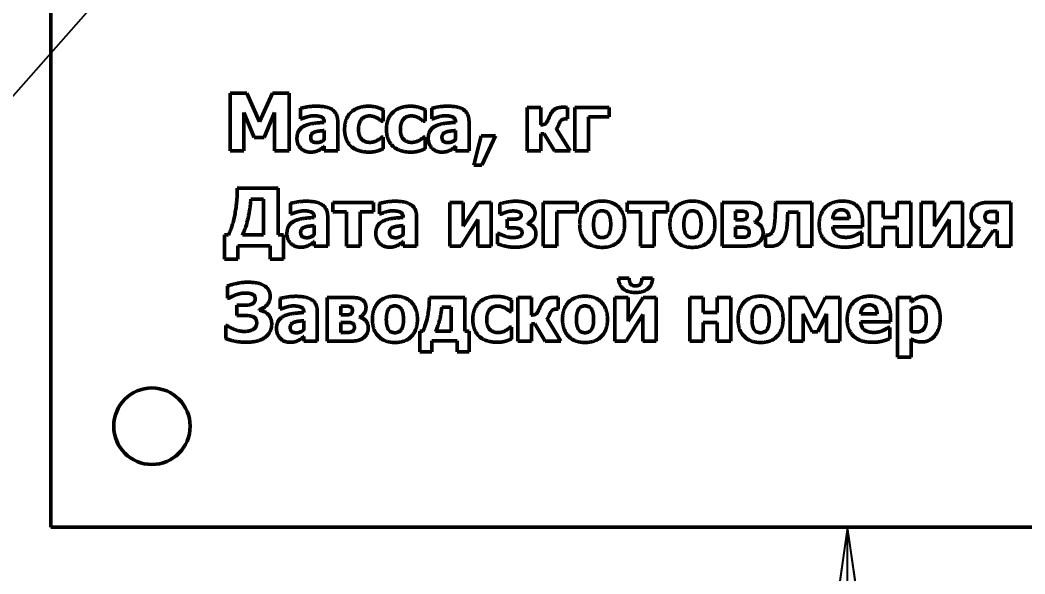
# Model space of a CAD drawing. Header units: millimetres. Extents: x 0 to 25230, y 0 to 17820.
# Drawn here: x 6641.9 to 6711.5, y 12849.2 to 12887.6 of the extents above; entities that cross this region are included whole.
import ezdxf

# ---------------------------------------------------------------- set-up
doc = ezdxf.new("R2010")
doc.units = ezdxf.units.MM
doc.header["$LTSCALE"] = 30
for name, color, linetype, lineweight in [('Видимый контур (ГОСТ)', 7, 'Continuous', 50), ('Граница выносного элемента (ГОСТ)', 7, 'Continuous', 25), ('Обозначение (ГОСТ)', 7, 'Continuous', 25), ('Размер (ГОСТ)', 7, 'Continuous', 25)]:
    doc.layers.add(name, color=color, linetype=linetype, lineweight=lineweight)
doc.styles.add('Обычный текст (ГОСТ)', font='GOST Common Italic.ttf')
doc.dimstyles.new('Обычный (ГОСТ)', dxfattribs={"dimscale": 30, "dimtxt": 3.5, "dimasz": 3.5, "dimexe": 1, "dimexo": 0, "dimgap": 0.5, "dimtad": 1, "dimrnd": 1e-08, "dimtxsty": 'Обычный текст (ГОСТ)', "dimblk": 'Filled-1', "dimcen": 0.09, "dimdle": 15, "dimclrd": 256, "dimclre": 256, "dimclrt": 256, "dimazin": 2, "dimtfac": 0.714286, "dimtdec": 3, "dimtmove": 0, "dimatfit": 3, "dimfxl": 1, "dimtolj": 1, "dimlwd": 25, "dimlwe": 25, "dimarcsym": 0})

# ---------------------------------------------------------------- blocks, each defined once
blk = doc.blocks.new('Filled-1')
at = {"color": 0}
for p, q in [((0, 0), (-1, 0.14286)), ((-1, 0.14286), (-1, -0.14286)), ((-1, 0), (0, 0)), ((-1, -0.14286), (0, 0))]:
    blk.add_line(p, q, dxfattribs=at)
at = {"color": 0, "flags": 128}
blk.add_lwpolyline([(-1, -0.14286), (0, 0), (-1, 0.14286), (-1, -0.14286)], dxfattribs=at)
at = {"color": 0}
blk.add_solid([(-1, -0.14286), (0, 0), (-1, 0.14286), (-1, -0.14286)], dxfattribs=at)
blk = doc.blocks.new('*D139')
at = {"layer": 'Defpoints', "color": 0, "linetype": 'Continuous', "transparency": 16777216}
for p in [(6769.018, 12852.436), (6699.211, 11252.436), (7553.018, 11252.436)]:
    blk.add_point(p, dxfattribs=at)
at = {"layer": 'Размер (ГОСТ)', "linetype": 'Continuous', "lineweight": 25, "transparency": 16777216}
for p, q in [((6699.211, 12747.436), (6699.211, 11357.436)), ((7553.018, 11252.436), (6669.211, 11252.436))]:
    blk.add_line(p, q, dxfattribs=at)
at = {"layer": 'Размер (ГОСТ)', "linetype": 'Continuous', "lineweight": 25, "transparency": 16777216, "xscale": 105, "yscale": 105, "zscale": 105}
for p, rotation in [((6699.211, 12852.436), 90), ((6699.211, 11252.436), 270)]:
    blk.add_blockref('Filled-1', p, dxfattribs=dict(at, rotation=rotation))
at = {"layer": 'Размер (ГОСТ)', "linetype": 'Continuous', "lineweight": 25, "transparency": 16777216, "insert": (6579.211, 11923.453), "char_height": 105, "attachment_point": 1, "rotation": 90, "style": 'Обычный текст (ГОСТ)'}
blk.add_mtext('\\A1;1600', dxfattribs=at)
blk = doc.blocks.new('Номера позиций12')
at = {"layer": 'Обозначение (ГОСТ)'}
blk.add_line((220.4644, 428.3728), (221.7047, 429.7789), dxfattribs=at)
blk = doc.blocks.new('2dDetail0')
at = {"layer": 'Граница выносного элемента (ГОСТ)'}
blk.add_circle((223.5624, 430.3054), 4.7651, dxfattribs=at)
blk = doc.blocks.new('*D166')
at = {"layer": 'Defpoints', "color": 0, "linetype": 'Continuous', "transparency": 16777216}
for p in [(1147.627, 15507.436), (1899.018, 15507.436), (12349.018, 11252.436)]:
    blk.add_point(p, dxfattribs=at)
at = {"layer": 'Размер (ГОСТ)', "linetype": 'Continuous', "lineweight": 25, "transparency": 16777216}
for p, q in [((1899.018, 15507.436), (1117.627, 15507.436)), ((1147.627, 11357.436), (1147.627, 15402.436)), ((12349.018, 11252.436), (1117.627, 11252.436))]:
    blk.add_line(p, q, dxfattribs=at)
at = {"layer": 'Размер (ГОСТ)', "linetype": 'Continuous', "lineweight": 25, "transparency": 16777216, "xscale": 105, "yscale": 105, "zscale": 105}
for p, rotation in [((1147.627, 15507.436), 90), ((1147.627, 11252.436), 270)]:
    blk.add_blockref('Filled-1', p, dxfattribs=dict(at, rotation=rotation))
at = {"layer": 'Размер (ГОСТ)', "linetype": 'Continuous', "lineweight": 25, "transparency": 16777216, "insert": (1027.627, 13149.771), "char_height": 105, "attachment_point": 1, "rotation": 90, "style": 'Обычный текст (ГОСТ)'}
blk.add_mtext('\\A1;\\fGOST Common|b0|i1;4255±2', dxfattribs=at)

msp = doc.modelspace()

# ---------------------------------------------------------------- linework, layer by layer
at = {"layer": 'Видимый контур (ГОСТ)'}
for p, q in [((6644.018, 12952.436), (6644.018, 12852.436)), ((6656.433, 12882.505), (6657.59, 12882.505)), ((6656.433, 12878.505), (6656.433, 12882.505)), ((6657.59, 12882.505), (6658.478, 12880.531)), ((6658.478, 12880.531), (6659.36, 12882.505)), ((6659.36, 12882.505), (6660.517, 12882.505)), ((6660.517, 12882.505), (6660.517, 12878.505)), ((6661.318, 12880.729), (6661.318, 12881.458)), ((6670.413, 12880.729), (6670.413, 12881.458)), ((6677.01, 12881.523), (6677.95, 12881.523)), ((6677.01, 12878.505), (6677.01, 12881.523)), ((6677.95, 12881.523), (6677.95, 12880.311)), ((6679.807, 12881.523), (6679.807, 12880.719)), ((6680.326, 12881.523), (6682.683, 12881.523)), ((6680.326, 12878.505), (6680.326, 12881.523)), ((6682.683, 12881.523), (6682.683, 12880.862)), ((6657.379, 12881.157), (6657.379, 12878.505)), ((6658.106, 12879.445), (6657.379, 12881.157)), ((6659.519, 12881.157), (6658.793, 12879.445)), ((6659.519, 12878.505), (6659.519, 12881.157)), ((6667.039, 12881.361), (6667.039, 12880.557)), ((6669.94, 12881.361), (6669.94, 12880.557)), ((6681.266, 12880.862), (6681.266, 12878.505)), ((6682.683, 12880.862), (6681.266, 12880.862)), ((6661.399, 12880.729), (6661.318, 12880.729)), ((6662.961, 12880.486), (6662.961, 12880.502)), ((6663.888, 12880.557), (6663.888, 12878.505)), ((6667.039, 12880.557), (6666.919, 12880.557)), ((6669.94, 12880.557), (6669.82, 12880.557)), ((6670.495, 12880.729), (6670.413, 12880.729)), ((6672.057, 12880.486), (6672.057, 12880.502)), ((6672.984, 12880.557), (6672.984, 12878.505)), ((6679.807, 12880.719), (6679.626, 12880.719)), ((6658.793, 12879.445), (6658.106, 12879.445)), ((6662.955, 12879.293), (6662.955, 12879.918)), ((6666.919, 12879.464), (6667.039, 12879.464)), ((6667.039, 12879.464), (6667.039, 12878.657)), ((6669.82, 12879.464), (6669.94, 12879.464)), ((6669.94, 12879.464), (6669.94, 12878.657)), ((6672.05, 12879.293), (6672.05, 12879.918)), ((6673.308, 12877.513), (6673.836, 12879.562)), ((6673.836, 12879.562), (6674.822, 12879.562)), ((6674.822, 12879.562), (6673.882, 12877.513)), ((6677.95, 12879.701), (6677.95, 12878.505)), ((6678.193, 12879.701), (6677.95, 12879.701)), ((6678.906, 12878.505), (6678.193, 12879.701)), ((6679.029, 12880.058), (6679.989, 12878.505)), ((6662.955, 12878.505), (6662.955, 12878.826)), ((6672.05, 12878.505), (6672.05, 12878.826)), ((6657.379, 12878.505), (6656.433, 12878.505)), ((6660.517, 12878.505), (6659.519, 12878.505)), ((6663.888, 12878.505), (6662.955, 12878.505)), ((6672.984, 12878.505), (6672.05, 12878.505)), ((6677.95, 12878.505), (6677.01, 12878.505)), ((6679.989, 12878.505), (6678.906, 12878.505)), ((6681.266, 12878.505), (6680.326, 12878.505)), ((6673.882, 12877.513), (6673.308, 12877.513)), ((6656.929, 12875.919), (6659.752, 12875.919)), ((6659.752, 12875.919), (6659.752, 12872.687)), ((6658.747, 12875.157), (6657.869, 12875.157)), ((6658.747, 12872.687), (6658.747, 12875.157)), ((6660.624, 12874.143), (6660.624, 12874.872)), ((6663.561, 12874.937), (6666.368, 12874.937)), ((6663.561, 12874.282), (6663.561, 12874.937)), ((6666.368, 12874.937), (6666.368, 12874.282)), ((6666.78, 12874.143), (6666.78, 12874.872)), ((6671.658, 12874.937), (6672.582, 12874.937)), ((6671.658, 12871.919), (6671.658, 12874.937)), ((6672.582, 12873.297), (6673.639, 12874.937)), ((6672.582, 12874.937), (6672.582, 12873.297)), ((6673.639, 12874.937), (6674.524, 12874.937)), ((6674.524, 12874.937), (6674.524, 12871.919)), ((6675.11, 12874.12), (6675.11, 12874.836)), ((6678.128, 12874.937), (6680.485, 12874.937)), ((6678.128, 12871.919), (6678.128, 12874.937)), ((6680.485, 12874.937), (6680.485, 12874.276)), ((6683.934, 12874.937), (6686.741, 12874.937)), ((6683.934, 12874.282), (6683.934, 12874.937)), ((6686.741, 12874.937), (6686.741, 12874.282)), ((6690.52, 12874.937), (6692.096, 12874.937)), ((6690.52, 12871.919), (6690.52, 12874.937)), ((6694.229, 12874.937), (6696.744, 12874.937)), ((6696.744, 12874.937), (6696.744, 12871.919)), ((6700.731, 12874.937), (6701.671, 12874.937)), ((6700.731, 12871.919), (6700.731, 12874.937)), ((6701.671, 12874.937), (6701.671, 12873.893)), ((6702.644, 12874.937), (6703.584, 12874.937)), ((6702.644, 12873.893), (6702.644, 12874.937)), ((6703.584, 12874.937), (6703.584, 12871.919)), ((6704.303, 12874.937), (6705.227, 12874.937)), ((6704.303, 12871.919), (6704.303, 12874.937)), ((6705.227, 12873.297), (6706.284, 12874.937)), ((6705.227, 12874.937), (6705.227, 12873.297)), ((6706.284, 12874.937), (6707.169, 12874.937)), ((6707.169, 12874.937), (6707.169, 12871.919)), ((6708.926, 12874.937), (6710.517, 12874.937)), ((6710.517, 12874.937), (6710.517, 12871.919)), ((6660.705, 12874.143), (6660.624, 12874.143)), ((6662.268, 12873.9), (6662.268, 12873.916)), ((6663.195, 12873.971), (6663.195, 12871.919)), ((6664.495, 12874.282), (6663.561, 12874.282)), ((6664.495, 12871.919), (6664.495, 12874.282)), ((6665.435, 12874.282), (6665.435, 12871.919)), ((6666.368, 12874.282), (6665.435, 12874.282)), ((6666.861, 12874.143), (6666.78, 12874.143)), ((6668.423, 12873.9), (6668.423, 12873.916)), ((6669.35, 12873.971), (6669.35, 12871.919)), ((6675.211, 12874.12), (6675.11, 12874.12)), ((6679.068, 12874.276), (6679.068, 12871.919)), ((6680.485, 12874.276), (6679.068, 12874.276)), ((6684.867, 12874.282), (6683.934, 12874.282)), ((6684.867, 12871.919), (6684.867, 12874.282)), ((6685.807, 12874.282), (6685.807, 12871.919)), ((6686.741, 12874.282), (6685.807, 12874.282)), ((6691.843, 12874.337), (6691.454, 12874.337)), ((6691.454, 12874.337), (6691.454, 12873.734)), ((6695.804, 12874.272), (6695.065, 12874.272)), ((6695.804, 12871.919), (6695.804, 12874.272)), ((6698.18, 12873.815), (6699.321, 12873.815)), ((6701.671, 12873.893), (6702.644, 12873.893)), ((6709.577, 12874.311), (6709.146, 12874.311)), ((6709.577, 12873.556), (6709.577, 12874.311)), ((6662.261, 12872.707), (6662.261, 12873.332)), ((6668.417, 12872.707), (6668.417, 12873.332)), ((6673.6, 12873.751), (6672.446, 12871.919)), ((6673.6, 12871.919), (6673.6, 12873.751)), ((6675.619, 12873.773), (6675.888, 12873.773)), ((6675.619, 12873.174), (6675.619, 12873.773)), ((6675.973, 12873.174), (6675.619, 12873.174)), ((6677.033, 12873.501), (6677.033, 12873.475)), ((6691.454, 12873.734), (6691.859, 12873.734)), ((6691.96, 12873.216), (6691.454, 12873.216)), ((6691.454, 12873.216), (6691.454, 12872.522)), ((6692.777, 12873.598), (6692.777, 12873.569)), ((6700.248, 12873.248), (6698.183, 12873.248)), ((6700.248, 12873.588), (6700.248, 12873.248)), ((6701.671, 12873.212), (6701.671, 12871.919)), ((6702.644, 12873.212), (6701.671, 12873.212)), ((6702.644, 12871.919), (6702.644, 12873.212)), ((6706.245, 12873.751), (6705.091, 12871.919)), ((6706.245, 12871.919), (6706.245, 12873.751)), ((6709.162, 12873.556), (6709.577, 12873.556)), ((6656.05, 12872.687), (6656.319, 12872.687)), ((6656.05, 12871.002), (6656.05, 12872.687)), ((6657.292, 12872.687), (6658.747, 12872.687)), ((6659.752, 12872.687), (6660.128, 12872.687)), ((6660.128, 12872.687), (6660.128, 12871.002)), ((6674.961, 12872.794), (6675.062, 12872.794)), ((6674.961, 12872.068), (6674.961, 12872.794)), ((6691.454, 12872.522), (6691.976, 12872.522)), ((6693.519, 12872.681), (6693.545, 12872.681)), ((6693.519, 12871.919), (6693.519, 12872.681)), ((6700.093, 12872.866), (6700.193, 12872.866)), ((6700.193, 12872.866), (6700.193, 12872.088)), ((6707.522, 12871.919), (6708.384, 12873.099)), ((6709.298, 12872.966), (6708.572, 12871.919)), ((6709.577, 12872.966), (6709.298, 12872.966)), ((6709.577, 12871.919), (6709.577, 12872.966)), ((6656.968, 12871.932), (6656.968, 12871.002)), ((6659.211, 12871.932), (6656.968, 12871.932)), ((6659.211, 12871.002), (6659.211, 12871.932)), ((6662.261, 12871.919), (6662.261, 12872.24)), ((6663.195, 12871.919), (6662.261, 12871.919)), ((6665.435, 12871.919), (6664.495, 12871.919)), ((6668.417, 12871.919), (6668.417, 12872.24)), ((6669.35, 12871.919), (6668.417, 12871.919)), ((6672.446, 12871.919), (6671.658, 12871.919)), ((6674.524, 12871.919), (6673.6, 12871.919)), ((6679.068, 12871.919), (6678.128, 12871.919)), ((6685.807, 12871.919), (6684.867, 12871.919)), ((6692.174, 12871.919), (6690.52, 12871.919)), ((6696.744, 12871.919), (6695.804, 12871.919)), ((6701.671, 12871.919), (6700.731, 12871.919)), ((6703.584, 12871.919), (6702.644, 12871.919)), ((6705.091, 12871.919), (6704.303, 12871.919)), ((6707.169, 12871.919), (6706.245, 12871.919)), ((6708.572, 12871.919), (6707.522, 12871.919)), ((6710.517, 12871.919), (6709.577, 12871.919)), ((6656.968, 12871.002), (6656.05, 12871.002)), ((6660.128, 12871.002), (6659.211, 12871.002)), ((6683.347, 12869.69), (6684.08, 12869.69)), ((6684.961, 12869.69), (6685.694, 12869.69)), ((6656.264, 12868.315), (6656.264, 12869.148)), ((6656.358, 12868.315), (6656.264, 12868.315)), ((6659.901, 12867.557), (6659.901, 12868.286)), ((6663.169, 12868.351), (6664.744, 12868.351)), ((6663.169, 12865.333), (6663.169, 12868.351)), ((6670.238, 12868.351), (6672.692, 12868.351)), ((6672.692, 12868.351), (6672.692, 12866.011)), ((6676.368, 12868.351), (6677.308, 12868.351)), ((6676.368, 12865.333), (6676.368, 12868.351)), ((6677.308, 12868.351), (6677.308, 12867.139)), ((6679.165, 12868.351), (6679.165, 12867.547)), ((6683.078, 12868.351), (6684.002, 12868.351)), ((6683.078, 12865.333), (6683.078, 12868.351)), ((6684.002, 12866.711), (6685.059, 12868.351)), ((6684.002, 12868.351), (6684.002, 12866.711)), ((6685.059, 12868.351), (6685.943, 12868.351)), ((6685.943, 12868.351), (6685.943, 12865.333)), ((6688.274, 12868.351), (6689.214, 12868.351)), ((6688.274, 12865.333), (6688.274, 12868.351)), ((6689.214, 12868.351), (6689.214, 12867.307)), ((6690.187, 12868.351), (6691.127, 12868.351)), ((6690.187, 12867.307), (6690.187, 12868.351)), ((6691.127, 12868.351), (6691.127, 12865.333)), ((6695.24, 12868.351), (6696.264, 12868.351)), ((6695.24, 12865.333), (6695.24, 12868.351)), ((6696.264, 12868.351), (6696.961, 12866.954)), ((6696.961, 12866.954), (6697.658, 12868.351)), ((6697.658, 12868.351), (6698.683, 12868.351)), ((6698.683, 12868.351), (6698.683, 12865.333)), ((6702.67, 12868.351), (6703.61, 12868.351)), ((6702.67, 12864.228), (6702.67, 12868.351)), ((6703.61, 12868.351), (6703.61, 12868.033)), ((6656.903, 12867.819), (6657.451, 12867.819)), ((6656.903, 12867.106), (6656.903, 12867.819)), ((6659.982, 12867.557), (6659.901, 12867.557)), ((6664.491, 12867.751), (6664.102, 12867.751)), ((6664.102, 12867.751), (6664.102, 12867.148)), ((6671.759, 12867.687), (6671.094, 12867.687)), ((6671.759, 12866.011), (6671.759, 12867.687)), ((6675.921, 12868.189), (6675.921, 12867.385)), ((6679.165, 12867.547), (6678.984, 12867.547)), ((6703.61, 12867.537), (6703.61, 12866.024)), ((6657.477, 12867.106), (6656.903, 12867.106)), ((6658.452, 12867.521), (6658.452, 12867.482)), ((6661.545, 12867.314), (6661.545, 12867.33)), ((6662.472, 12867.385), (6662.472, 12865.333)), ((6664.102, 12867.148), (6664.507, 12867.148)), ((6665.425, 12867.012), (6665.425, 12866.983)), ((6675.921, 12867.385), (6675.801, 12867.385)), ((6678.388, 12866.886), (6679.347, 12865.333)), ((6685.02, 12867.165), (6683.866, 12865.333)), ((6685.02, 12865.333), (6685.02, 12867.165)), ((6689.214, 12867.307), (6690.187, 12867.307)), ((6696.138, 12867.226), (6696.138, 12865.333)), ((6696.751, 12865.969), (6696.138, 12867.226)), ((6697.759, 12867.226), (6697.146, 12865.969)), ((6697.759, 12865.333), (6697.759, 12867.226)), ((6700.118, 12867.229), (6701.26, 12867.229)), ((6702.187, 12867.003), (6702.187, 12866.662)), ((6656.131, 12866.409), (6656.222, 12866.409)), ((6656.131, 12865.515), (6656.131, 12866.409)), ((6661.538, 12866.121), (6661.538, 12866.747)), ((6664.608, 12866.63), (6664.102, 12866.63)), ((6664.102, 12866.63), (6664.102, 12865.936)), ((6675.801, 12866.293), (6675.921, 12866.293)), ((6675.921, 12866.293), (6675.921, 12865.486)), ((6677.308, 12866.529), (6677.308, 12865.333)), ((6677.551, 12866.529), (6677.308, 12866.529)), ((6678.264, 12865.333), (6677.551, 12866.529)), ((6689.214, 12866.627), (6689.214, 12865.333)), ((6690.187, 12866.627), (6689.214, 12866.627)), ((6690.187, 12865.333), (6690.187, 12866.627)), ((6702.187, 12866.662), (6700.122, 12866.662)), ((6702.031, 12866.28), (6702.131, 12866.28)), ((6702.131, 12866.28), (6702.131, 12865.502)), ((6661.538, 12865.333), (6661.538, 12865.654)), ((6664.102, 12865.936), (6664.624, 12865.936)), ((6669.571, 12866.011), (6669.788, 12866.011)), ((6669.571, 12864.588), (6669.571, 12866.011)), ((6670.673, 12866.011), (6671.759, 12866.011)), ((6672.692, 12866.011), (6672.99, 12866.011)), ((6672.99, 12866.011), (6672.99, 12864.588)), ((6697.146, 12865.969), (6696.751, 12865.969)), ((6703.61, 12865.486), (6703.61, 12864.228)), ((6662.472, 12865.333), (6661.538, 12865.333)), ((6664.822, 12865.333), (6663.169, 12865.333)), ((6670.407, 12865.343), (6670.407, 12864.588)), ((6672.154, 12865.343), (6670.407, 12865.343)), ((6672.154, 12864.588), (6672.154, 12865.343)), ((6677.308, 12865.333), (6676.368, 12865.333)), ((6679.347, 12865.333), (6678.264, 12865.333)), ((6683.866, 12865.333), (6683.078, 12865.333)), ((6685.943, 12865.333), (6685.02, 12865.333)), ((6689.214, 12865.333), (6688.274, 12865.333)), ((6691.127, 12865.333), (6690.187, 12865.333)), ((6696.138, 12865.333), (6695.24, 12865.333)), ((6698.683, 12865.333), (6697.759, 12865.333)), ((6670.407, 12864.588), (6669.571, 12864.588)), ((6672.99, 12864.588), (6672.154, 12864.588)), ((6703.61, 12864.228), (6702.67, 12864.228)), ((6644.018, 12852.436), (6769.018, 12852.436))]:
    msp.add_line(p, q, dxfattribs=at)
msp.add_circle((6651.018, 12859.436), 2.65, dxfattribs=at)
for points in [[(6661.318, 12881.458), (6661.457, 12881.497), (6662.08, 12881.607), (6662.397, 12881.607)], [(6662.397, 12881.607), (6663.175, 12881.607), (6663.888, 12881.088), (6663.888, 12880.557)], [(6664.874, 12881.234), (6665.097, 12881.422), (6665.707, 12881.604), (6666.037, 12881.604)], [(6666.037, 12881.604), (6666.287, 12881.604), (6666.786, 12881.487), (6667.039, 12881.361)], [(6667.775, 12881.234), (6667.999, 12881.422), (6668.608, 12881.604), (6668.939, 12881.604)], [(6668.939, 12881.604), (6669.188, 12881.604), (6669.687, 12881.487), (6669.94, 12881.361)], [(6670.413, 12881.458), (6670.553, 12881.497), (6671.175, 12881.607), (6671.493, 12881.607)], [(6671.493, 12881.607), (6672.271, 12881.607), (6672.984, 12881.088), (6672.984, 12880.557)], [(6678.618, 12881.011), (6678.76, 12881.309), (6679.175, 12881.529), (6679.473, 12881.529)], [(6679.473, 12881.529), (6679.58, 12881.529), (6679.768, 12881.523), (6679.807, 12881.523)], [(6662.222, 12880.943), (6662.057, 12880.943), (6661.61, 12880.823), (6661.399, 12880.729)], [(6662.961, 12880.502), (6662.961, 12880.751), (6662.592, 12880.943), (6662.222, 12880.943)], [(6664.365, 12879.999), (6664.365, 12880.434), (6664.637, 12881.04), (6664.874, 12881.234)], [(6666.083, 12880.93), (6665.723, 12880.93), (6665.328, 12880.427), (6665.328, 12879.999)], [(6666.601, 12880.794), (6666.498, 12880.852), (6666.242, 12880.93), (6666.083, 12880.93)], [(6666.919, 12880.557), (6666.861, 12880.612), (6666.699, 12880.742), (6666.601, 12880.794)], [(6667.266, 12879.999), (6667.266, 12880.434), (6667.538, 12881.04), (6667.775, 12881.234)], [(6668.984, 12880.93), (6668.624, 12880.93), (6668.229, 12880.427), (6668.229, 12879.999)], [(6669.503, 12880.794), (6669.399, 12880.852), (6669.143, 12880.93), (6668.984, 12880.93)], [(6669.82, 12880.557), (6669.762, 12880.612), (6669.6, 12880.742), (6669.503, 12880.794)], [(6671.318, 12880.943), (6671.153, 12880.943), (6670.705, 12880.823), (6670.495, 12880.729)], [(6672.057, 12880.502), (6672.057, 12880.751), (6671.687, 12880.943), (6671.318, 12880.943)], [(6678.459, 12880.661), (6678.498, 12880.742), (6678.582, 12880.936), (6678.618, 12881.011)], [(6661.065, 12879.37), (6661.065, 12879.704), (6661.334, 12880.119), (6661.587, 12880.239)], [(6661.587, 12880.239), (6661.843, 12880.362), (6662.553, 12880.46), (6662.961, 12880.486)], [(6670.161, 12879.37), (6670.161, 12879.704), (6670.43, 12880.119), (6670.683, 12880.239)], [(6670.683, 12880.239), (6670.939, 12880.362), (6671.648, 12880.46), (6672.057, 12880.486)], [(6677.95, 12880.311), (6678.148, 12880.314), (6678.342, 12880.424), (6678.459, 12880.661)], [(6679.224, 12880.385), (6679.162, 12880.242), (6679.104, 12880.116), (6679.029, 12880.058)], [(6679.35, 12880.599), (6679.302, 12880.544), (6679.25, 12880.437), (6679.224, 12880.385)], [(6679.626, 12880.719), (6679.538, 12880.719), (6679.402, 12880.651), (6679.35, 12880.599)], [(6661.995, 12878.424), (6661.593, 12878.424), (6661.065, 12878.962), (6661.065, 12879.37)], [(6662.277, 12879.808), (6662.151, 12879.766), (6662.015, 12879.591), (6662.015, 12879.448)], [(6662.015, 12879.448), (6662.015, 12879.238), (6662.245, 12879.079), (6662.469, 12879.079)], [(6662.955, 12879.918), (6662.715, 12879.896), (6662.42, 12879.86), (6662.277, 12879.808)], [(6664.841, 12878.806), (6664.618, 12879.004), (6664.365, 12879.597), (6664.365, 12879.999)], [(6665.328, 12879.999), (6665.328, 12879.546), (6665.749, 12879.098), (6666.099, 12879.098)], [(6666.64, 12879.238), (6666.734, 12879.293), (6666.871, 12879.416), (6666.919, 12879.464)], [(6667.742, 12878.806), (6667.519, 12879.004), (6667.266, 12879.597), (6667.266, 12879.999)], [(6668.229, 12879.999), (6668.229, 12879.546), (6668.65, 12879.098), (6669, 12879.098)], [(6669.542, 12879.238), (6669.636, 12879.293), (6669.772, 12879.416), (6669.82, 12879.464)], [(6671.091, 12878.424), (6670.689, 12878.424), (6670.161, 12878.962), (6670.161, 12879.37)], [(6671.373, 12879.808), (6671.247, 12879.766), (6671.11, 12879.591), (6671.11, 12879.448)], [(6671.11, 12879.448), (6671.11, 12879.238), (6671.341, 12879.079), (6671.564, 12879.079)], [(6672.05, 12879.918), (6671.811, 12879.896), (6671.516, 12879.86), (6671.373, 12879.808)], [(6662.469, 12879.079), (6662.592, 12879.079), (6662.851, 12879.192), (6662.955, 12879.293)], [(6662.955, 12878.826), (6662.858, 12878.745), (6662.705, 12878.615), (6662.576, 12878.55)], [(6666.063, 12878.424), (6665.691, 12878.424), (6665.071, 12878.612), (6664.841, 12878.806)], [(6666.099, 12879.098), (6666.277, 12879.098), (6666.543, 12879.179), (6666.64, 12879.238)], [(6668.965, 12878.424), (6668.592, 12878.424), (6667.973, 12878.612), (6667.742, 12878.806)], [(6669, 12879.098), (6669.178, 12879.098), (6669.444, 12879.179), (6669.542, 12879.238)], [(6671.564, 12879.079), (6671.687, 12879.079), (6671.947, 12879.192), (6672.05, 12879.293)], [(6672.05, 12878.826), (6671.953, 12878.745), (6671.801, 12878.615), (6671.671, 12878.55)], [(6662.576, 12878.55), (6662.449, 12878.489), (6662.209, 12878.424), (6661.995, 12878.424)], [(6666.637, 12878.502), (6666.501, 12878.463), (6666.261, 12878.424), (6666.063, 12878.424)], [(6667.039, 12878.657), (6666.958, 12878.622), (6666.747, 12878.531), (6666.637, 12878.502)], [(6669.538, 12878.502), (6669.402, 12878.463), (6669.162, 12878.424), (6668.965, 12878.424)], [(6669.94, 12878.657), (6669.859, 12878.622), (6669.648, 12878.531), (6669.538, 12878.502)], [(6671.671, 12878.55), (6671.545, 12878.489), (6671.305, 12878.424), (6671.091, 12878.424)], [(6656.319, 12872.687), (6656.601, 12873.274), (6656.929, 12874.95), (6656.929, 12875.919)], [(6657.869, 12875.157), (6657.817, 12874.431), (6657.519, 12873.164), (6657.292, 12872.687)], [(6660.624, 12874.872), (6660.764, 12874.911), (6661.386, 12875.021), (6661.704, 12875.021)], [(6661.704, 12875.021), (6662.482, 12875.021), (6663.195, 12874.503), (6663.195, 12873.971)], [(6666.78, 12874.872), (6666.919, 12874.911), (6667.542, 12875.021), (6667.859, 12875.021)], [(6667.859, 12875.021), (6668.637, 12875.021), (6669.35, 12874.503), (6669.35, 12873.971)], [(6675.11, 12874.836), (6675.263, 12874.885), (6675.908, 12875.021), (6676.209, 12875.021)], [(6676.209, 12875.021), (6676.482, 12875.021), (6676.939, 12874.94), (6677.143, 12874.84)], [(6677.143, 12874.84), (6677.331, 12874.742), (6677.561, 12874.422), (6677.561, 12874.188)], [(6680.65, 12873.426), (6680.65, 12874.178), (6681.47, 12875.031), (6682.209, 12875.031)], [(6682.209, 12875.031), (6682.948, 12875.031), (6683.765, 12874.175), (6683.765, 12873.426)], [(6686.906, 12873.426), (6686.906, 12874.178), (6687.726, 12875.031), (6688.465, 12875.031)], [(6688.465, 12875.031), (6689.204, 12875.031), (6690.021, 12874.175), (6690.021, 12873.426)], [(6692.096, 12874.937), (6692.426, 12874.937), (6692.738, 12874.895), (6692.887, 12874.811)], [(6692.887, 12874.811), (6693.046, 12874.726), (6693.201, 12874.441), (6693.201, 12874.243)], [(6694.19, 12873.958), (6694.203, 12874.169), (6694.222, 12874.694), (6694.229, 12874.937)], [(6697.243, 12873.41), (6697.243, 12874.149), (6698.093, 12875.031), (6698.858, 12875.031)], [(6698.858, 12875.031), (6699.548, 12875.031), (6700.248, 12874.282), (6700.248, 12873.588)], [(6707.768, 12874.023), (6707.768, 12874.272), (6707.963, 12874.613), (6708.131, 12874.733)], [(6708.131, 12874.733), (6708.277, 12874.833), (6708.679, 12874.937), (6708.926, 12874.937)], [(6661.529, 12874.357), (6661.363, 12874.357), (6660.916, 12874.237), (6660.705, 12874.143)], [(6660.893, 12873.653), (6661.149, 12873.776), (6661.859, 12873.874), (6662.268, 12873.9)], [(6662.268, 12873.916), (6662.268, 12874.165), (6661.898, 12874.357), (6661.529, 12874.357)], [(6667.684, 12874.357), (6667.519, 12874.357), (6667.071, 12874.237), (6666.861, 12874.143)], [(6667.049, 12873.653), (6667.305, 12873.776), (6668.015, 12873.874), (6668.423, 12873.9)], [(6668.423, 12873.916), (6668.423, 12874.165), (6668.054, 12874.357), (6667.684, 12874.357)], [(6676.037, 12874.347), (6675.84, 12874.347), (6675.392, 12874.217), (6675.211, 12874.12)], [(6675.888, 12873.773), (6675.992, 12873.773), (6676.281, 12873.78), (6676.368, 12873.806)], [(6676.41, 12874.292), (6676.339, 12874.321), (6676.144, 12874.347), (6676.037, 12874.347)], [(6676.368, 12873.806), (6676.478, 12873.835), (6676.601, 12873.945), (6676.601, 12874.065)], [(6676.601, 12874.065), (6676.601, 12874.153), (6676.498, 12874.263), (6676.41, 12874.292)], [(6677.561, 12874.188), (6677.561, 12873.948), (6677.253, 12873.566), (6677.033, 12873.501)], [(6681.791, 12874.169), (6681.71, 12874.065), (6681.613, 12873.699), (6681.613, 12873.42)], [(6682.209, 12874.357), (6682.08, 12874.357), (6681.875, 12874.279), (6681.791, 12874.169)], [(6682.637, 12874.156), (6682.553, 12874.269), (6682.342, 12874.357), (6682.209, 12874.357)], [(6682.802, 12873.42), (6682.802, 12873.689), (6682.715, 12874.049), (6682.637, 12874.156)], [(6688.047, 12874.169), (6687.966, 12874.065), (6687.869, 12873.699), (6687.869, 12873.42)], [(6688.465, 12874.357), (6688.336, 12874.357), (6688.131, 12874.279), (6688.047, 12874.169)], [(6688.893, 12874.156), (6688.809, 12874.269), (6688.598, 12874.357), (6688.465, 12874.357)], [(6689.059, 12873.42), (6689.059, 12873.689), (6688.971, 12874.049), (6688.893, 12874.156)], [(6692.261, 12874.029), (6692.261, 12874.201), (6692.06, 12874.337), (6691.843, 12874.337)], [(6691.859, 12873.734), (6692.054, 12873.734), (6692.261, 12873.89), (6692.261, 12874.029)], [(6693.201, 12874.243), (6693.201, 12874.02), (6692.958, 12873.686), (6692.777, 12873.598)], [(6693.882, 12872.749), (6694.067, 12872.937), (6694.174, 12873.569), (6694.19, 12873.958)], [(6695.065, 12874.272), (6695.059, 12874.078), (6695.049, 12873.841), (6695.042, 12873.695)], [(6698.783, 12874.428), (6698.507, 12874.428), (6698.196, 12874.097), (6698.18, 12873.815)], [(6699.321, 12873.815), (6699.315, 12874.114), (6699.052, 12874.428), (6698.783, 12874.428)], [(6708.384, 12873.099), (6708.063, 12873.248), (6707.768, 12873.67), (6707.768, 12874.023)], [(6709.146, 12874.311), (6708.948, 12874.311), (6708.728, 12874.13), (6708.728, 12873.958)], [(6708.728, 12873.958), (6708.728, 12873.744), (6708.948, 12873.556), (6709.162, 12873.556)], [(6660.371, 12872.785), (6660.371, 12873.118), (6660.64, 12873.533), (6660.893, 12873.653)], [(6661.584, 12873.222), (6661.457, 12873.18), (6661.321, 12873.005), (6661.321, 12872.862)], [(6662.261, 12873.332), (6662.021, 12873.31), (6661.726, 12873.274), (6661.584, 12873.222)], [(6666.527, 12872.785), (6666.527, 12873.118), (6666.796, 12873.533), (6667.049, 12873.653)], [(6667.739, 12873.222), (6667.613, 12873.18), (6667.477, 12873.005), (6667.477, 12872.862)], [(6668.417, 12873.332), (6668.177, 12873.31), (6667.882, 12873.274), (6667.739, 12873.222)], [(6676.459, 12873.128), (6676.365, 12873.161), (6676.115, 12873.174), (6675.973, 12873.174)], [(6676.66, 12872.849), (6676.66, 12872.963), (6676.553, 12873.096), (6676.459, 12873.128)], [(6677.033, 12873.475), (6677.311, 12873.397), (6677.619, 12873.034), (6677.619, 12872.775)], [(6682.209, 12871.825), (6681.47, 12871.825), (6680.65, 12872.681), (6680.65, 12873.426)], [(6681.613, 12873.42), (6681.613, 12873.144), (6681.704, 12872.804), (6681.778, 12872.7)], [(6683.765, 12873.426), (6683.765, 12872.681), (6682.952, 12871.825), (6682.209, 12871.825)], [(6682.634, 12872.694), (6682.715, 12872.807), (6682.802, 12873.135), (6682.802, 12873.42)], [(6688.465, 12871.825), (6687.726, 12871.825), (6686.906, 12872.681), (6686.906, 12873.426)], [(6687.869, 12873.42), (6687.869, 12873.144), (6687.96, 12872.804), (6688.034, 12872.7)], [(6690.021, 12873.426), (6690.021, 12872.681), (6689.208, 12871.825), (6688.465, 12871.825)], [(6688.89, 12872.694), (6688.971, 12872.807), (6689.059, 12873.135), (6689.059, 12873.42)], [(6692.397, 12872.859), (6692.397, 12873.057), (6692.177, 12873.216), (6691.96, 12873.216)], [(6692.777, 12873.569), (6693.026, 12873.507), (6693.357, 12873.131), (6693.357, 12872.83)], [(6695.042, 12873.695), (6695.026, 12873.261), (6694.916, 12872.717), (6694.835, 12872.541)], [(6699.01, 12871.838), (6698.154, 12871.838), (6697.243, 12872.655), (6697.243, 12873.41)], [(6698.183, 12873.248), (6698.196, 12873.037), (6698.349, 12872.759), (6698.472, 12872.674)], [(6661.302, 12871.838), (6660.9, 12871.838), (6660.371, 12872.376), (6660.371, 12872.785)], [(6661.321, 12872.862), (6661.321, 12872.652), (6661.551, 12872.493), (6661.775, 12872.493)], [(6661.775, 12872.493), (6661.898, 12872.493), (6662.157, 12872.606), (6662.261, 12872.707)], [(6667.457, 12871.838), (6667.055, 12871.838), (6666.527, 12872.376), (6666.527, 12872.785)], [(6667.477, 12872.862), (6667.477, 12872.652), (6667.707, 12872.493), (6667.93, 12872.493)], [(6667.93, 12872.493), (6668.054, 12872.493), (6668.313, 12872.606), (6668.417, 12872.707)], [(6675.062, 12872.794), (6675.263, 12872.674), (6675.755, 12872.509), (6676.008, 12872.509)], [(6676.008, 12872.509), (6676.102, 12872.509), (6676.371, 12872.535), (6676.449, 12872.567)], [(6676.449, 12872.567), (6676.563, 12872.616), (6676.66, 12872.746), (6676.66, 12872.849)], [(6677.619, 12872.775), (6677.619, 12872.512), (6677.379, 12872.146), (6677.178, 12872.036)], [(6681.778, 12872.7), (6681.853, 12872.597), (6682.08, 12872.499), (6682.216, 12872.499)], [(6682.216, 12872.499), (6682.329, 12872.499), (6682.563, 12872.597), (6682.634, 12872.694)], [(6688.034, 12872.7), (6688.109, 12872.597), (6688.336, 12872.499), (6688.472, 12872.499)], [(6688.472, 12872.499), (6688.585, 12872.499), (6688.819, 12872.597), (6688.89, 12872.694)], [(6691.976, 12872.522), (6692.174, 12872.522), (6692.397, 12872.704), (6692.397, 12872.859)], [(6693.357, 12872.83), (6693.357, 12872.613), (6693.185, 12872.276), (6693.039, 12872.162)], [(6693.545, 12872.681), (6693.558, 12872.681), (6693.606, 12872.674), (6693.632, 12872.674)], [(6693.632, 12872.674), (6693.697, 12872.674), (6693.836, 12872.704), (6693.882, 12872.749)], [(6694.835, 12872.541), (6694.754, 12872.366), (6694.585, 12872.172), (6694.485, 12872.084)], [(6698.472, 12872.674), (6698.592, 12872.59), (6698.916, 12872.519), (6699.107, 12872.519)], [(6699.107, 12872.519), (6699.269, 12872.519), (6699.587, 12872.59), (6699.72, 12872.652)], [(6699.72, 12872.652), (6699.836, 12872.7), (6700.031, 12872.82), (6700.093, 12872.866)], [(6661.882, 12871.964), (6661.755, 12871.903), (6661.516, 12871.838), (6661.302, 12871.838)], [(6662.261, 12872.24), (6662.164, 12872.159), (6662.012, 12872.029), (6661.882, 12871.964)], [(6668.037, 12871.964), (6667.911, 12871.903), (6667.671, 12871.838), (6667.457, 12871.838)], [(6668.417, 12872.24), (6668.319, 12872.159), (6668.167, 12872.029), (6668.037, 12871.964)], [(6676.187, 12871.835), (6675.817, 12871.835), (6675.221, 12871.974), (6674.961, 12872.068)], [(6677.178, 12872.036), (6676.984, 12871.932), (6676.478, 12871.835), (6676.187, 12871.835)], [(6693.039, 12872.162), (6692.858, 12872.02), (6692.452, 12871.919), (6692.174, 12871.919)], [(6693.905, 12871.9), (6693.781, 12871.9), (6693.542, 12871.919), (6693.519, 12871.919)], [(6694.485, 12872.084), (6694.391, 12872.003), (6694.047, 12871.9), (6693.905, 12871.9)], [(6699.72, 12871.926), (6699.567, 12871.883), (6699.243, 12871.838), (6699.01, 12871.838)], [(6700.193, 12872.088), (6700.076, 12872.042), (6699.888, 12871.964), (6699.72, 12871.926)], [(6684.52, 12868.704), (6683.934, 12868.704), (6683.347, 12869.255), (6683.347, 12869.69)], [(6684.08, 12869.69), (6684.086, 12869.424), (6684.277, 12869.158), (6684.52, 12869.158)], [(6684.52, 12869.158), (6684.764, 12869.158), (6684.955, 12869.421), (6684.961, 12869.69)], [(6685.694, 12869.69), (6685.694, 12869.252), (6685.107, 12868.704), (6684.52, 12868.704)], [(6656.264, 12869.148), (6656.439, 12869.22), (6657.23, 12869.411), (6657.665, 12869.411)], [(6657.665, 12869.411), (6658.439, 12869.411), (6659.208, 12868.899), (6659.208, 12868.442)], [(6656.812, 12868.529), (6656.666, 12868.477), (6656.423, 12868.348), (6656.358, 12868.315)], [(6657.473, 12868.662), (6657.292, 12868.662), (6656.968, 12868.588), (6656.812, 12868.529)], [(6657.451, 12867.819), (6657.827, 12867.819), (6658.177, 12868.05), (6658.177, 12868.276)], [(6658.177, 12868.276), (6658.177, 12868.481), (6657.794, 12868.662), (6657.473, 12868.662)], [(6659.208, 12868.442), (6659.208, 12868.098), (6658.786, 12867.606), (6658.452, 12867.521)], [(6659.901, 12868.286), (6660.041, 12868.325), (6660.663, 12868.435), (6660.981, 12868.435)], [(6660.981, 12868.435), (6661.759, 12868.435), (6662.472, 12867.917), (6662.472, 12867.385)], [(6664.744, 12868.351), (6665.075, 12868.351), (6665.386, 12868.309), (6665.535, 12868.225)], [(6666.294, 12866.841), (6666.294, 12867.593), (6667.114, 12868.445), (6667.853, 12868.445)], [(6667.853, 12868.445), (6668.592, 12868.445), (6669.409, 12867.589), (6669.409, 12866.841)], [(6669.788, 12866.011), (6669.992, 12866.435), (6670.238, 12867.661), (6670.238, 12868.351)], [(6673.755, 12868.063), (6673.979, 12868.251), (6674.589, 12868.432), (6674.919, 12868.432)], [(6674.919, 12868.432), (6675.169, 12868.432), (6675.668, 12868.315), (6675.921, 12868.189)], [(6677.976, 12867.839), (6678.118, 12868.137), (6678.533, 12868.358), (6678.832, 12868.358)], [(6678.832, 12868.358), (6678.939, 12868.358), (6679.127, 12868.351), (6679.165, 12868.351)], [(6679.464, 12866.841), (6679.464, 12867.593), (6680.284, 12868.445), (6681.023, 12868.445)], [(6681.023, 12868.445), (6681.762, 12868.445), (6682.579, 12867.589), (6682.579, 12866.841)], [(6691.626, 12866.841), (6691.626, 12867.593), (6692.446, 12868.445), (6693.185, 12868.445)], [(6693.185, 12868.445), (6693.924, 12868.445), (6694.741, 12867.589), (6694.741, 12866.841)], [(6699.182, 12866.824), (6699.182, 12867.563), (6700.031, 12868.445), (6700.796, 12868.445)], [(6700.796, 12868.445), (6701.486, 12868.445), (6702.187, 12867.696), (6702.187, 12867.003)], [(6703.61, 12868.033), (6703.817, 12868.212), (6704.245, 12868.432), (6704.527, 12868.432)], [(6704.527, 12868.432), (6705.052, 12868.432), (6705.626, 12867.599), (6705.626, 12866.883)], [(6660.806, 12867.771), (6660.64, 12867.771), (6660.193, 12867.651), (6659.982, 12867.557)], [(6661.545, 12867.33), (6661.545, 12867.58), (6661.175, 12867.771), (6660.806, 12867.771)], [(6664.909, 12867.443), (6664.909, 12867.615), (6664.708, 12867.751), (6664.491, 12867.751)], [(6665.849, 12867.657), (6665.849, 12867.434), (6665.606, 12867.1), (6665.425, 12867.012)], [(6665.535, 12868.225), (6665.694, 12868.14), (6665.849, 12867.855), (6665.849, 12867.657)], [(6667.435, 12867.583), (6667.354, 12867.479), (6667.256, 12867.113), (6667.256, 12866.834)], [(6667.853, 12867.771), (6667.723, 12867.771), (6667.519, 12867.693), (6667.435, 12867.583)], [(6668.281, 12867.57), (6668.196, 12867.683), (6667.986, 12867.771), (6667.853, 12867.771)], [(6668.446, 12866.834), (6668.446, 12867.103), (6668.358, 12867.463), (6668.281, 12867.57)], [(6671.094, 12867.687), (6671.049, 12867.184), (6670.828, 12866.328), (6670.673, 12866.011)], [(6673.247, 12866.828), (6673.247, 12867.262), (6673.519, 12867.868), (6673.755, 12868.063)], [(6674.965, 12867.758), (6674.605, 12867.758), (6674.209, 12867.255), (6674.209, 12866.828)], [(6675.483, 12867.622), (6675.379, 12867.68), (6675.123, 12867.758), (6674.965, 12867.758)], [(6675.801, 12867.385), (6675.742, 12867.44), (6675.58, 12867.57), (6675.483, 12867.622)], [(6677.817, 12867.489), (6677.856, 12867.57), (6677.94, 12867.764), (6677.976, 12867.839)], [(6678.984, 12867.547), (6678.896, 12867.547), (6678.76, 12867.479), (6678.708, 12867.427)], [(6680.605, 12867.583), (6680.524, 12867.479), (6680.426, 12867.113), (6680.426, 12866.834)], [(6681.023, 12867.771), (6680.893, 12867.771), (6680.689, 12867.693), (6680.605, 12867.583)], [(6681.451, 12867.57), (6681.366, 12867.683), (6681.156, 12867.771), (6681.023, 12867.771)], [(6681.616, 12866.834), (6681.616, 12867.103), (6681.529, 12867.463), (6681.451, 12867.57)], [(6692.767, 12867.583), (6692.686, 12867.479), (6692.589, 12867.113), (6692.589, 12866.834)], [(6693.185, 12867.771), (6693.055, 12867.771), (6692.851, 12867.693), (6692.767, 12867.583)], [(6693.613, 12867.57), (6693.529, 12867.683), (6693.318, 12867.771), (6693.185, 12867.771)], [(6693.778, 12866.834), (6693.778, 12867.103), (6693.691, 12867.463), (6693.613, 12867.57)], [(6700.721, 12867.842), (6700.446, 12867.842), (6700.135, 12867.512), (6700.118, 12867.229)], [(6701.26, 12867.229), (6701.253, 12867.528), (6700.99, 12867.842), (6700.721, 12867.842)], [(6704.106, 12867.7), (6703.979, 12867.7), (6703.73, 12867.618), (6703.61, 12867.537)], [(6704.663, 12866.863), (6704.663, 12867.304), (6704.391, 12867.7), (6704.106, 12867.7)], [(6658.277, 12866.594), (6658.277, 12866.857), (6657.93, 12867.106), (6657.477, 12867.106)], [(6658.452, 12867.482), (6658.576, 12867.46), (6658.903, 12867.327), (6659.02, 12867.226)], [(6659.02, 12867.226), (6659.153, 12867.11), (6659.315, 12866.769), (6659.315, 12866.526)], [(6659.648, 12866.199), (6659.648, 12866.533), (6659.918, 12866.947), (6660.17, 12867.067)], [(6660.17, 12867.067), (6660.426, 12867.191), (6661.136, 12867.288), (6661.545, 12867.314)], [(6664.507, 12867.148), (6664.702, 12867.148), (6664.909, 12867.304), (6664.909, 12867.443)], [(6665.425, 12866.983), (6665.674, 12866.922), (6666.005, 12866.546), (6666.005, 12866.244)], [(6667.853, 12865.239), (6667.114, 12865.239), (6666.294, 12866.095), (6666.294, 12866.841)], [(6669.409, 12866.841), (6669.409, 12866.095), (6668.595, 12865.239), (6667.853, 12865.239)], [(6677.308, 12867.139), (6677.506, 12867.142), (6677.7, 12867.252), (6677.817, 12867.489)], [(6678.582, 12867.213), (6678.52, 12867.071), (6678.462, 12866.944), (6678.388, 12866.886)], [(6678.708, 12867.427), (6678.66, 12867.372), (6678.608, 12867.265), (6678.582, 12867.213)], [(6681.023, 12865.239), (6680.284, 12865.239), (6679.464, 12866.095), (6679.464, 12866.841)], [(6682.579, 12866.841), (6682.579, 12866.095), (6681.765, 12865.239), (6681.023, 12865.239)], [(6693.185, 12865.239), (6692.446, 12865.239), (6691.626, 12866.095), (6691.626, 12866.841)], [(6694.741, 12866.841), (6694.741, 12866.095), (6693.927, 12865.239), (6693.185, 12865.239)], [(6703.989, 12865.965), (6704.329, 12865.965), (6704.663, 12866.413), (6704.663, 12866.863)], [(6705.626, 12866.883), (6705.626, 12866.16), (6704.893, 12865.275), (6704.355, 12865.275)], [(6656.222, 12866.409), (6656.423, 12866.27), (6657.081, 12866.004), (6657.396, 12866.004)], [(6657.396, 12866.004), (6657.801, 12866.004), (6658.277, 12866.296), (6658.277, 12866.594)], [(6659.315, 12866.526), (6659.315, 12865.926), (6658.394, 12865.255), (6657.532, 12865.255)], [(6660.579, 12865.252), (6660.177, 12865.252), (6659.648, 12865.79), (6659.648, 12866.199)], [(6660.861, 12866.636), (6660.734, 12866.594), (6660.598, 12866.419), (6660.598, 12866.276)], [(6660.598, 12866.276), (6660.598, 12866.066), (6660.828, 12865.907), (6661.052, 12865.907)], [(6661.538, 12866.747), (6661.298, 12866.724), (6661.003, 12866.688), (6660.861, 12866.636)], [(6665.046, 12866.273), (6665.046, 12866.471), (6664.825, 12866.63), (6664.608, 12866.63)], [(6664.624, 12865.936), (6664.822, 12865.936), (6665.046, 12866.118), (6665.046, 12866.273)], [(6666.005, 12866.244), (6666.005, 12866.027), (6665.833, 12865.69), (6665.687, 12865.576)], [(6667.256, 12866.834), (6667.256, 12866.559), (6667.347, 12866.218), (6667.422, 12866.114)], [(6668.277, 12866.108), (6668.358, 12866.221), (6668.446, 12866.549), (6668.446, 12866.834)], [(6673.723, 12865.635), (6673.499, 12865.832), (6673.247, 12866.426), (6673.247, 12866.828)], [(6674.209, 12866.828), (6674.209, 12866.374), (6674.631, 12865.926), (6674.981, 12865.926)], [(6675.522, 12866.066), (6675.616, 12866.121), (6675.752, 12866.244), (6675.801, 12866.293)], [(6680.426, 12866.834), (6680.426, 12866.559), (6680.517, 12866.218), (6680.592, 12866.114)], [(6681.448, 12866.108), (6681.529, 12866.221), (6681.616, 12866.549), (6681.616, 12866.834)], [(6692.589, 12866.834), (6692.589, 12866.559), (6692.679, 12866.218), (6692.754, 12866.114)], [(6693.61, 12866.108), (6693.691, 12866.221), (6693.778, 12866.549), (6693.778, 12866.834)], [(6700.948, 12865.252), (6700.093, 12865.252), (6699.182, 12866.069), (6699.182, 12866.824)], [(6700.122, 12866.662), (6700.135, 12866.452), (6700.287, 12866.173), (6700.41, 12866.088)], [(6701.658, 12866.066), (6701.775, 12866.114), (6701.969, 12866.234), (6702.031, 12866.28)], [(6657.532, 12865.255), (6657.14, 12865.255), (6656.426, 12865.395), (6656.131, 12865.515)], [(6661.052, 12865.907), (6661.175, 12865.907), (6661.435, 12866.02), (6661.538, 12866.121)], [(6661.538, 12865.654), (6661.441, 12865.573), (6661.289, 12865.443), (6661.159, 12865.379)], [(6665.687, 12865.576), (6665.506, 12865.434), (6665.101, 12865.333), (6664.822, 12865.333)], [(6667.422, 12866.114), (6667.496, 12866.011), (6667.723, 12865.913), (6667.859, 12865.913)], [(6667.859, 12865.913), (6667.973, 12865.913), (6668.206, 12866.011), (6668.277, 12866.108)], [(6674.945, 12865.252), (6674.572, 12865.252), (6673.953, 12865.44), (6673.723, 12865.635)], [(6674.981, 12865.926), (6675.159, 12865.926), (6675.425, 12866.007), (6675.522, 12866.066)], [(6675.921, 12865.486), (6675.84, 12865.45), (6675.629, 12865.359), (6675.519, 12865.33)], [(6680.592, 12866.114), (6680.666, 12866.011), (6680.893, 12865.913), (6681.029, 12865.913)], [(6681.029, 12865.913), (6681.143, 12865.913), (6681.376, 12866.011), (6681.448, 12866.108)], [(6692.754, 12866.114), (6692.828, 12866.011), (6693.055, 12865.913), (6693.191, 12865.913)], [(6693.191, 12865.913), (6693.305, 12865.913), (6693.538, 12866.011), (6693.61, 12866.108)], [(6700.41, 12866.088), (6700.53, 12866.004), (6700.854, 12865.933), (6701.046, 12865.933)], [(6701.046, 12865.933), (6701.208, 12865.933), (6701.525, 12866.004), (6701.658, 12866.066)], [(6702.131, 12865.502), (6702.015, 12865.456), (6701.827, 12865.379), (6701.658, 12865.34)], [(6703.61, 12866.024), (6703.684, 12865.991), (6703.866, 12865.965), (6703.989, 12865.965)], [(6704.355, 12865.275), (6704.131, 12865.275), (6703.798, 12865.375), (6703.61, 12865.486)], [(6661.159, 12865.379), (6661.033, 12865.317), (6660.793, 12865.252), (6660.579, 12865.252)], [(6675.519, 12865.33), (6675.383, 12865.291), (6675.143, 12865.252), (6674.945, 12865.252)], [(6701.658, 12865.34), (6701.506, 12865.298), (6701.182, 12865.252), (6700.948, 12865.252)]]:
    msp.add_open_spline(points, degree=2, dxfattribs=at)

# ---------------------------------------------------------------- block references
at = {"layer": 'Граница выносного элемента (ГОСТ)', "xscale": 30, "yscale": 30, "zscale": 30}
msp.add_blockref('2dDetail0', (0, 0), dxfattribs=at)
at = {"layer": 'Обозначение (ГОСТ)', "xscale": 30, "yscale": 30, "zscale": 30}
msp.add_blockref('Номера позиций12', (0, 0), dxfattribs=at)

# ---------------------------------------------------------------- dimensions: what is measured, and where the dimension line sits
at = {"layer": 'Размер (ГОСТ)', "linetype": 'Continuous', "lineweight": 25}
dim = msp.add_linear_dim(base=(1147.627, 15507.436), p1=(12349.018, 11252.436), p2=(1899.018, 15507.436), angle=90, text='\\fGOST Common|b0|i1;<>±2', dimstyle='Обычный (ГОСТ)', override={"dimgap": 0.5, "dimdec": 2, "dimtol": 0, "dimlim": 0, "dimtp": 0, "dimtm": 0, "dimtdec": 3, "dimtofl": 0, "dimatfit": 1}, dxfattribs=at)
dim.commit()
dim.dimension.update_dxf_attribs({"geometry": '*D166', "text_midpoint": (1147.627, 13379.936), "dimtype": 160})
dim = msp.add_linear_dim(base=(6699.211, 11252.436), p1=(6769.018, 12852.436), p2=(7553.018, 11252.436), angle=270, dimstyle='Обычный (ГОСТ)', override={"dimgap": 0.5, "dimdec": 2, "dimse1": 1, "dimtol": 0, "dimlim": 0, "dimtp": 0, "dimtm": 0, "dimtdec": 3, "dimtofl": 0, "dimatfit": 1}, dxfattribs=at)
dim.commit()
dim.dimension.update_dxf_attribs({"geometry": '*D139', "text_midpoint": (6699.211, 12052.436), "dimtype": 160})

doc.saveas('drawing.dxf')
